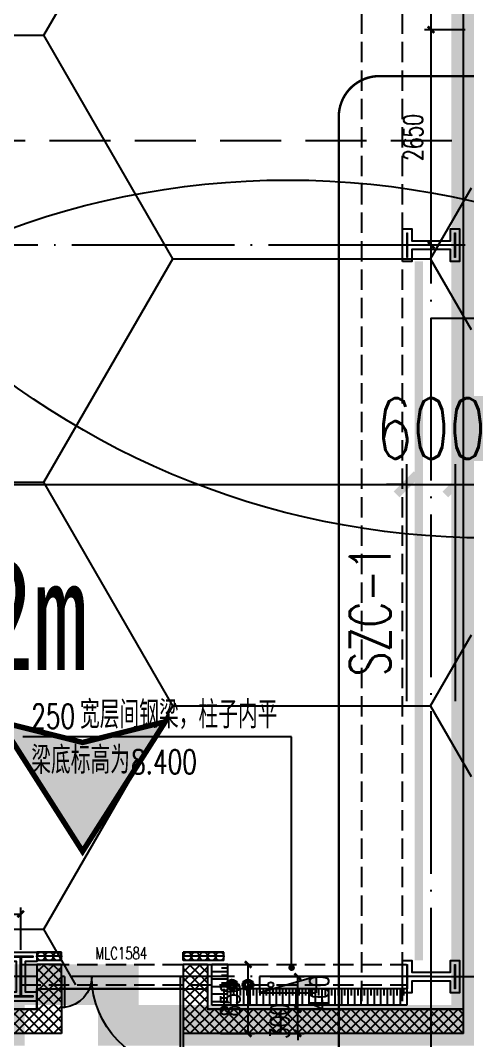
# Model space of a CAD drawing. Extents: x -821772 to -21949, y 506164 to 1049594.
# Drawn here: x -149508 to -144004, y 741033 to 753585 of the extents above; entities that cross this region are included whole.
import ezdxf
from ezdxf.enums import TextEntityAlignment as Align
from ezdxf.xclip import XClip

# ---------------------------------------------------------------- set-up
doc = ezdxf.new("R2010")
doc.units = 0
doc.header["$LTSCALE"] = 1000
doc.header["$MEASUREMENT"] = 0
doc.header["$XCLIPFRAME"] = 2
for name, pattern in [('10平面20250807_t3$0$10平面$0$DASH', [0.35, 0.25, -0.1]), ('10平面20250807_t3$0$CENTER', [2, 1.25, -0.25, 0.25, -0.25]), ('10平面20250807_t3$0$DASH', [0.35, 0.25, -0.1]), ('10平面20250807_t3$0$DOTE', [2.42, 2, -0.2, 0.02, -0.2]), ('DASH', [0.35, 0.25, -0.1])]:
    doc.linetypes.add(name, pattern=pattern)
doc.layers.get('Defpoints').update_dxf_attribs({"color": 210})
for name, color, linetype, lineweight in [('1-防火分区线', 201, 'DASH', 50), ('10平面20250807_t3$0$LG-ZF消防', 1, 'Continuous', 60), ('10平面20250807_t3$0$S-col', 8, 'Continuous', 0), ('10平面20250807_t3$0$THIN', 8, 'Continuous', 0), ('10平面20250807_t3$0$柱间支撑', 8, '10平面20250807_t3$0$CENTER', 0)]:
    doc.layers.add(name, color=color, linetype=linetype, lineweight=lineweight)
for name, color, linetype in [('10平面20250807_t3$0$10平面$0$WINDOW', 8, 'Continuous'), ('10平面20250807_t3$0$10平面$0$WINDOW_TEXT', 8, 'Continuous'), ('10平面20250807_t3$0$99平面图例外参$0$A-HATCH-2', 8, 'Continuous'), ('10平面20250807_t3$0$A-AXIS-DOTE', 8, '10平面20250807_t3$0$DOTE'), ('10平面20250807_t3$0$A-AXIS-DP', 8, 'Continuous'), ('10平面20250807_t3$0$A-AXIS-SYMB', 8, 'Continuous'), ('10平面20250807_t3$0$A-HATCH-2', 8, 'Continuous'), ('10平面20250807_t3$0$A-HRAIL', 8, 'Continuous'), ('10平面20250807_t3$0$A-LIN-V', 8, 'Continuous'), ('10平面20250807_t3$0$A-SFCE', 8, 'Continuous'), ('10平面20250807_t3$0$A-WINDOW', 8, 'Continuous'), ('10平面20250807_t3$0$AS-WALL', 8, 'Continuous'), ('10平面20250807_t3$0$AS-结构边线层', 8, 'Continuous'), ('10平面20250807_t3$0$DIM_ELEV', 8, 'Continuous'), ('10平面20250807_t3$0$DIM_SYMB', 8, 'Continuous'), ('10平面20250807_t3$0$PUB_HATCH', 8, 'Continuous'), ('10平面20250807_t3$0$PUB_TEXT', 8, 'Continuous'), ('10平面20250807_t3$0$SB_ZF消火栓', 10, 'Continuous'), ('PUB_HATCH', 8, 'Continuous'), ('SPACE', 7, 'Continuous'), ('指示', 1, 'Continuous')]:
    doc.layers.add(name, color=color, linetype=linetype)
doc.styles.add('10平面20250807_t3$0$10平面$0$_TCH_WINDOW', font='SIMPLEX', dxfattribs={"height": 3.5, "bigfont": 'GBCBIG'})
doc.styles.add('10平面20250807_t3$0$_TCH_DIM', font='SIMPLEX', dxfattribs={"bigfont": 'GBCBIG'})
doc.styles.add('10平面20250807_t3$0$_TCH_DIM_T3', font='SIMPLEX', dxfattribs={"width": 0.705882, "bigfont": 'GBCBIG'})
doc.styles.add('10平面20250807_t3$0$TSSD_Rein', font='tj-romans1.shx', dxfattribs={"width": 0.7, "bigfont": 'tj-hztxt.shx'})
doc.styles.add('黑体', font='simhei.ttf', dxfattribs={"width": 0.7})
doc.dimstyles.new('10平面20250807_t3$0$_TCH_ARCH&&250', dxfattribs={"dimtxt": 743.75, "dimasz": 250, "dimexe": 250, "dimexo": 250, "dimgap": 315.625, "dimtad": 1, "dimdec": 0, "dimzin": 0, "dimdsep": 46, "dimtxsty": '10平面20250807_t3$0$_TCH_DIM_T3', "dimblk": '10平面20250807_t3$0$_ArchTick', "dimcen": 0.09, "dimclrt": 7, "dimazin": 2, "dimtfac": 1, "dimtdec": 0, "dimtix": 1, "dimtmove": 2, "dimatfit": 3, "dimfxl": 0, "dimtolj": 1, "dimtzin": 0, "dimarcsym": 0})
doc.dimstyles.new('10平面20250807_t3$0$_TCH_ARCH&&80', dxfattribs={"dimtxt": 238, "dimasz": 80, "dimexe": 80, "dimexo": 80, "dimgap": 101, "dimtad": 1, "dimdec": 0, "dimzin": 0, "dimdsep": 46, "dimtxsty": '10平面20250807_t3$0$_TCH_DIM_T3', "dimblk": '10平面20250807_t3$0$_ArchTick', "dimcen": 0.09, "dimclrt": 7, "dimazin": 2, "dimtfac": 1, "dimtdec": 0, "dimtix": 1, "dimtmove": 2, "dimatfit": 3, "dimfxl": 0, "dimtolj": 1, "dimtzin": 0, "dimarcsym": 0})
pattern_1 = [(45, (60, 0), (-60.000061, 60.000061), []), (135, (60, 0), (-60.000061, -60.000061), [])]

# ---------------------------------------------------------------- blocks, each defined once
blk = doc.blocks.new('指示')
at = {"layer": '指示'}
blk.add_hatch(color=8, dxfattribs=at).paths.add_polyline_path([(-248568, -61667), (-245540, -56919), (-242513, -61667), (-245540, -60909)])
at = {"layer": '指示', "color": 240, "const_width": 200}
blk.add_lwpolyline([(-248568, -61667), (-245540, -56919), (-242513, -61667), (-245540, -60909)], close=True, dxfattribs=at)
blk = doc.blocks.new('10平面20250807_t3$0$_ArchTick')
at = {"color": 0, "linetype": 'ByBlock', "const_width": 0.4}
blk.add_lwpolyline([(-0.5, -0.5), (0.5, 0.5)], dxfattribs=at)
blk = doc.blocks.new('*D10141')
at = {"layer": '10平面20250807_t3$0$A-AXIS-DP', "color": 0, "lineweight": -2}
for p, q in [((68032, -62670), (68032, -62150)), ((68032, -62230), (71232, -62230)), ((71232, -62670), (71232, -62150))]:
    blk.add_line(p, q, dxfattribs=at)
at = {"layer": 'Defpoints', "color": 0}
for p in [(71232, -62230), (68032, -62750), (71232, -62750)]:
    blk.add_point(p, dxfattribs=at)
at = {"layer": '10平面20250807_t3$0$A-AXIS-DP', "color": 0, "lineweight": -2, "xscale": 80, "yscale": 80, "zscale": 80, "rotation": 180}
blk.add_blockref('10平面20250807_t3$0$_ArchTick', (68032, -62230), dxfattribs=at)
at = {"layer": '10平面20250807_t3$0$A-AXIS-DP', "color": 0, "lineweight": -2, "xscale": 80, "yscale": 80, "zscale": 80}
blk.add_blockref('10平面20250807_t3$0$_ArchTick', (71232, -62230), dxfattribs=at)
at = {"layer": '10平面20250807_t3$0$A-AXIS-DP', "color": 7, "insert": (69632, -62010), "char_height": 238, "attachment_point": 5, "style": '10平面20250807_t3$0$_TCH_DIM_T3'}
blk.add_mtext('\\A1;3200', dxfattribs=at)
blk = doc.blocks.new('10平面20250807_t3$0$10平面$0$$DorLib2D$00000126')
at = {"color": 0, "linetype": 'Continuous'}
for p, q in [((-0.532, 0.5), (-0.532, 0.9)), ((0.532, 0.9), (0.532, 0.5))]:
    blk.add_line(p, q, dxfattribs=at)
at = {"color": 0, "linetype": '10平面20250807_t3$0$10平面$0$DASH'}
for p, q in [((-0.532, 0.9), (0.532, 0.9)), ((-0.532, 0.5), (0.532, 0.5))]:
    blk.add_line(p, q, dxfattribs=at)
blk = doc.blocks.new('10平面20250807_t3$0$DOOR2DLIB$SYSLIB$00000123')
at = {"color": 0}
for p, q in [((0.475, -0.0014), (0.475, 0.7521)), ((0.475, 0.7521), (0.5, 0.7521)), ((0.5, -0.0014), (0.5, 0.7521)), ((-0.5, 0), (-0.5, 0.252)), ((-0.475, 0.252), (-0.5, 0.252)), ((-0.475, 0), (-0.475, 0.252)), ((-0.475, 0), (-0.5, 0)), ((0.475, -0.0014), (0.5, -0.0014))]:
    blk.add_line(p, q, dxfattribs=at)
for centre, radius, start, end in [((0.5046, -0.0019), 0.7546, 92.24927, 179.72377), ((-0.5008, 0.0026), 0.2508, 359.78987, 84.09744)]:
    blk.add_arc(centre, radius, start, end, dxfattribs=at)
blk = doc.blocks.new('10平面20250807_t3$0$G$C325EBD4F')
at = {"layer": '10平面20250807_t3$0$PUB_HATCH'}
h = blk.add_hatch(dxfattribs=at)
h.set_pattern_fill('多孔材料', color=256, scale=30, style=0)
h.set_pattern_definition(pattern_1)
h.paths.add_polyline_path([(3700, -50), (3700, 250), (3400, 250)])
h = blk.add_hatch(dxfattribs=at)
h.set_pattern_fill('多孔材料', color=256, scale=30, style=0)
h.set_pattern_definition(pattern_1)
h.paths.add_polyline_path([(3700, -50), (3400, 250), (3400, -300), (3700, -600)])
h = blk.add_hatch(dxfattribs=at)
h.set_pattern_fill('多孔材料', color=256, scale=30, style=0)
h.set_pattern_definition(pattern_1)
h.paths.add_polyline_path([(5500, 250), (5200, 250), (5200, -50)])
h = blk.add_hatch(dxfattribs=at)
h.set_pattern_fill('多孔材料', color=256, scale=30, style=0)
h.set_pattern_definition(pattern_1)
h.paths.add_polyline_path([(5500, 250), (5200, -50), (5200, -600), (5500, -300)])
h = blk.add_hatch(dxfattribs=at)
h.set_pattern_fill('多孔材料', color=256, scale=30, style=0)
h.set_pattern_definition(pattern_1)
h.paths.add_polyline_path([(3700, -600), (3400, -300), (2500, -300), (2500, -600)])
h = blk.add_hatch(dxfattribs=at)
h.set_pattern_fill('多孔材料', color=256, scale=30, style=0)
h.set_pattern_definition(pattern_1)
h.paths.add_polyline_path([(6400, -300), (5500, -300), (5200, -600), (6400, -600)])
at = {"layer": '10平面20250807_t3$0$10平面$0$WINDOW'}
blk.add_line((5200, -50), (3700, -50), dxfattribs=at)
at = {"layer": '10平面20250807_t3$0$AS-WALL'}
for p, q in [((3700, 250), (3400, 250)), ((3400, 250), (3400, -300)), ((3700, -50), (3700, 250)), ((5500, 250), (5200, 250)), ((5200, 250), (5200, -50)), ((5500, 250), (5500, -300)), ((3700, -50), (3700, -600)), ((5200, -50), (5200, -600)), ((3400, -300), (2500, -300)), ((2500, -600), (2500, -300)), ((6400, -300), (5500, -300)), ((6400, -600), (6400, -300)), ((3700, -600), (2500, -600)), ((6400, -600), (5200, -600))]:
    blk.add_line(p, q, dxfattribs=at)
at = {"layer": '10平面20250807_t3$0$10平面$0$WINDOW'}
ref = blk.add_blockref('10平面20250807_t3$0$DOOR2DLIB$SYSLIB$00000123', (4450, 100), dxfattribs=dict(at, xscale=-1500, yscale=1500, zscale=300, rotation=180.0000000000445))
ref.add_attrib('A', 'MLC1584', (4117, 313), dxfattribs={"layer": '10平面20250807_t3$0$10平面$0$WINDOW_TEXT', "ltscale": 500, "height": 148.8, "style": '10平面20250807_t3$0$10平面$0$_TCH_WINDOW', "width": 0.705882})
ref = blk.add_blockref('10平面20250807_t3$0$10平面$0$$DorLib2D$00000126', (0, -450), dxfattribs=dict(at, xscale=5000, yscale=-300, zscale=300, rotation=180.0000000000008))
ref.add_attrib('A', 'JLM5050', (-301, -594), dxfattribs={"layer": '10平面20250807_t3$0$10平面$0$WINDOW_TEXT', "ltscale": 500, "height": 148.8, "style": '10平面20250807_t3$0$10平面$0$_TCH_WINDOW', "width": 0.705882})
blk = doc.blocks.new('10平面20250807_t3$0$43243')
at = {"layer": '10平面20250807_t3$0$AS-结构边线层'}
blk.add_lwpolyline([(-162964, 741250), (-156244, 741250), (-156244, 741420), (-149304, 741420), (-149304, 741670), (-147204, 741670), (-147204, 741420), (-144054, 741420), (-144054, 832220)], dxfattribs=at)
blk = doc.blocks.new('10平面20250807_t3$0$_FZH')
at = {"layer": '10平面20250807_t3$0$A-HATCH-2'}
blk.add_lwpolyline([(-0.437, -0.25), (-0.437, 0.25), (-0.297, 0.25), (-0.297, 0.067), (0.298, 0.067), (0.298, 0.25), (0.438, 0.25), (0.438, -0.25), (0.298, -0.25), (0.298, -0.068), (-0.297, -0.068), (-0.297, -0.25)], close=True, dxfattribs=at)
at = {"layer": '10平面20250807_t3$0$S-col'}
blk.add_lwpolyline([(-0.375, -0.188), (-0.375, 0.187), (-0.36, 0.187), (-0.36, 0.005), (0.36, 0.005), (0.36, 0.187), (0.375, 0.187), (0.375, -0.188), (0.36, -0.188), (0.36, -0.005), (-0.36, -0.005), (-0.36, -0.188)], close=True, dxfattribs=at)
blk = doc.blocks.new('10平面20250807_t3$0$342343243')
at = {"layer": '10平面20250807_t3$0$A-AXIS-DP', "color": 5}
blk.add_lwpolyline([(-155704, 832070), (-155404, 832070), (-155404, 832058), (-155550, 832058), (-155550, 831582), (-155404, 831582), (-155404, 831570), (-155704, 831570), (-155704, 831582), (-155558, 831582), (-155558, 832058), (-155704, 832058), (-155704, 832070)], close=True, dxfattribs=at)
at = {"layer": '10平面20250807_t3$0$A-HATCH-2'}
blk.add_lwpolyline([(-155754, 832120), (-155354, 832120), (-155354, 832008), (-155500, 832008), (-155500, 831632), (-155354, 831632), (-155354, 831520), (-155754, 831520), (-155754, 831632), (-155608, 831632), (-155608, 832008), (-155754, 832008)], close=True, dxfattribs=at)
blk = doc.blocks.new('10平面20250807_t3$0$w4234324')
at = {"xscale": 800.0000000000005, "yscale": 800.0000000000005, "zscale": 800.0000000000005}
for p in [(-144454, 750820), (-144454, 741820)]:
    blk.add_blockref('10平面20250807_t3$0$_FZH', p, dxfattribs=at)
at = {"layer": '10平面20250807_t3$0$A-AXIS-DP'}
blk.add_blockref('10平面20250807_t3$0$342343243', (6050, -90000), dxfattribs=at)
blk = doc.blocks.new('*D10434')
at = {"layer": '10平面20250807_t3$0$A-WINDOW', "color": 0, "lineweight": -2}
for p, q in [((-144754, 745210), (-144754, 748127)), ((-144154, 745210), (-144154, 748127)), ((-144754, 747877), (-145004, 747877)), ((-144754, 747877), (-144154, 747877)), ((-144154, 747877), (-143904, 747877))]:
    blk.add_line(p, q, dxfattribs=at)
at = {"layer": 'Defpoints', "color": 0}
for p in [(-144154, 747877), (-144754, 744960), (-144154, 744960)]:
    blk.add_point(p, dxfattribs=at)
at = {"layer": '10平面20250807_t3$0$A-WINDOW', "color": 0, "lineweight": -2, "xscale": 250, "yscale": 250, "zscale": 250}
blk.add_blockref('10平面20250807_t3$0$_ArchTick', (-144754, 747877), dxfattribs=at)
at = {"layer": '10平面20250807_t3$0$A-WINDOW', "color": 0, "lineweight": -2, "xscale": 250, "yscale": 250, "zscale": 250, "rotation": 180}
blk.add_blockref('10平面20250807_t3$0$_ArchTick', (-144154, 747877), dxfattribs=at)
at = {"layer": '10平面20250807_t3$0$A-WINDOW', "color": 7, "insert": (-144454, 748564), "char_height": 743.8, "attachment_point": 5, "style": '10平面20250807_t3$0$_TCH_DIM_T3'}
blk.add_mtext('\\A1;600', dxfattribs=at)
blk = doc.blocks.new('*D10435')
at = {"layer": '10平面20250807_t3$0$A-WINDOW', "color": 0, "lineweight": -2}
for p, q in [((-160654, 745210), (-160654, 748127)), ((-144754, 745210), (-144754, 748127)), ((-160654, 747877), (-144754, 747877))]:
    blk.add_line(p, q, dxfattribs=at)
at = {"layer": 'Defpoints', "color": 0}
for p in [(-144754, 747877), (-160654, 744960), (-144754, 744960)]:
    blk.add_point(p, dxfattribs=at)
at = {"layer": '10平面20250807_t3$0$A-WINDOW', "color": 0, "lineweight": -2, "xscale": 250, "yscale": 250, "zscale": 250, "rotation": 180}
blk.add_blockref('10平面20250807_t3$0$_ArchTick', (-160654, 747877), dxfattribs=at)
at = {"layer": '10平面20250807_t3$0$A-WINDOW', "color": 0, "lineweight": -2, "xscale": 250, "yscale": 250, "zscale": 250}
blk.add_blockref('10平面20250807_t3$0$_ArchTick', (-144754, 747877), dxfattribs=at)
at = {"layer": '10平面20250807_t3$0$A-WINDOW', "color": 7, "insert": (-152704, 748564), "char_height": 743.8, "attachment_point": 5, "style": '10平面20250807_t3$0$_TCH_DIM_T3'}
blk.add_mtext('\\A1;15900', dxfattribs=at)
blk = doc.blocks.new('10平面20250807_t3$0$3132')
at = {"layer": '10平面20250807_t3$0$DIM_ELEV', "linetype": '10平面20250807_t3$0$DASH', "const_width": 30}
blk.add_lwpolyline([(-145090, 752900), (-139020, 752900, -0.414214), (-138520, 752400), (-138520, 740040, -0.414214), (-139020, 739540), (-145090, 739540, -0.414214), (-145590, 740040), (-145590, 752400, -0.414214)], format="xyb", close=True, dxfattribs=at)
blk = doc.blocks.new('10平面20250807_t3$0$23124232432')
at = {"layer": '10平面20250807_t3$0$柱间支撑', "const_width": 100}
blk.add_lwpolyline([(-144604, 750620), (-144604, 742020)], dxfattribs=at)
at = {"layer": '10平面20250807_t3$0$THIN', "style": '10平面20250807_t3$0$TSSD_Rein', "width": 0.7}
blk.add_text('SZC-1', height=500, rotation=90, dxfattribs=at).set_placement((-144804, 746320), align=Align.BOTTOM_CENTER)
blk = doc.blocks.new('10平面20250807_t3$0$99平面图例外参$0$$LinePat$圆环')
for points in [[(0, 150), (300, 150)], [(0, 0), (300, 0)], [(0, -150), (300, -150)]]:
    blk.add_lwpolyline(points)
at = {"color": 0}
blk.add_circle((150, 0), 150, dxfattribs=at)
blk = doc.blocks.new('10平面20250807_t3$0$99平面图例外参$0$$LinePat$填挖边坡')
at = {"color": 0}
for p, q in [((0, 0), (0, -1500)), ((300, 0), (300, -600))]:
    blk.add_line(p, q, dxfattribs=at)
at = {"layer": 'Defpoints', "color": 0}
blk.add_point((600, 0), dxfattribs=at)
blk = doc.blocks.new('10平面20250807_t3$0$34242343243')
at = {"layer": '10平面20250807_t3$0$A-HRAIL'}
for p, q in [((-149004, 742020), (-149004, 742120)), ((-147504, 742020), (-147504, 742120)), ((-147004, 742020), (-147004, 742120))]:
    blk.add_line(p, q, dxfattribs=at)
at = {"layer": '10平面20250807_t3$0$A-LIN-V'}
for p, q in [((-147154, 741970), (-146954, 741970)), ((-147154, 741470), (-147154, 741970)), ((-146954, 741670), (-146954, 741970)), ((-144754, 741670), (-146954, 741670)), ((-144754, 741670), (-144754, 741470)), ((-144754, 741470), (-147154, 741470))]:
    blk.add_line(p, q, dxfattribs=at)
at = {"layer": '10平面20250807_t3$0$99平面图例外参$0$A-HATCH-2', "color": 203, "yscale": 0.1333333333333333, "zscale": 0.1333333333333333}
for p, xscale, rotation in [((-146954, 741970), 0.1527777777822404, 270.0000000008095), ((-146954, 741878), 0.1527777777822404, 270.0000000008095), ((-146954, 741787), 0.1527777777822404, 270.0000000008095), ((-146954, 741695), 0.1527777777822404, 270.0000000008095), ((-146954, 741603), 0.1527777777822404, 270.0000000008095), ((-147004, 741670), 0.1339285706538846, 8.597026348789211e-11), ((-146924, 741670), 0.1339285706538846, 8.597026348789211e-11), ((-146843, 741670), 0.1339285706538846, 8.597026348789211e-11), ((-146763, 741670), 0.1339285706538846, 8.597026348789211e-11), ((-146683, 741670), 0.1339285706538846, 8.597026348789211e-11), ((-146602, 741670), 0.1339285706538846, 8.597026348789211e-11), ((-146522, 741670), 0.1339285706538846, 8.597026348789211e-11), ((-146442, 741670), 0.1339285706538846, 8.597026348789211e-11), ((-146361, 741670), 0.1339285706538846, 8.597026348789211e-11), ((-146281, 741670), 0.1339285706538846, 8.597026348789211e-11), ((-146201, 741670), 0.1339285706538846, 8.597026348789211e-11), ((-146120, 741670), 0.1339285706538846, 8.597026348789211e-11), ((-146040, 741670), 0.1339285706538846, 8.597026348789211e-11), ((-145960, 741670), 0.1339285706538846, 8.597026348789211e-11), ((-145879, 741670), 0.1339285706538846, 8.597026348789211e-11), ((-145799, 741670), 0.1339285706538846, 8.597026348789211e-11), ((-145718, 741670), 0.1339285706538846, 8.597026348789211e-11), ((-145638, 741670), 0.1339285706538846, 8.597026348789211e-11), ((-145558, 741670), 0.1339285706538846, 8.597026348789211e-11), ((-145477, 741670), 0.1339285706538846, 8.597026348789211e-11), ((-145397, 741670), 0.1339285706538846, 8.597026348789211e-11), ((-145317, 741670), 0.1339285706538846, 8.597026348789211e-11), ((-145236, 741670), 0.1339285706538846, 8.597026348789211e-11), ((-145156, 741670), 0.1339285706538846, 8.597026348789211e-11), ((-145076, 741670), 0.1339285706538846, 8.597026348789211e-11), ((-144995, 741670), 0.1339285706538846, 8.597026348789211e-11), ((-144915, 741670), 0.1339285706538846, 8.597026348789211e-11), ((-144835, 741670), 0.1339285706538846, 8.597026348789211e-11), ((-146954, 741512), 0.1527777777822404, 270.0000000008095)]:
    blk.add_blockref('10平面20250807_t3$0$99平面图例外参$0$$LinePat$填挖边坡', p, dxfattribs=dict(at, xscale=xscale, rotation=rotation))
at = {"layer": '10平面20250807_t3$0$A-HRAIL', "yscale": 0.3333333333333333, "zscale": 0.3333333333333333, "rotation": 180}
for p, xscale in [((-149204, 742070), 0.333333312028715), ((-149104, 742070), 0.333333312028715), ((-149004, 742070), 0.333333312028715), ((-147404, 742070), 0.3333333470866782), ((-147304, 742070), 0.3333333470866782), ((-147204, 742070), 0.3333333470866782), ((-147104, 742070), 0.3333333470866782), ((-147004, 742070), 0.3333333470866782)]:
    blk.add_blockref('10平面20250807_t3$0$99平面图例外参$0$$LinePat$圆环', p, dxfattribs=dict(at, xscale=xscale))
blk = doc.blocks.new('10平面20250807_t3$0$A$C5D961328')
at = {"layer": '10平面20250807_t3$0$SB_ZF消火栓'}
blk.add_hatch(color=256, dxfattribs=at).paths.add_polyline_path([(0, 40), (700, 40), (700, 240)])
at = {"layer": '10平面20250807_t3$0$A-LIN-V', "ltscale": 500}
blk.add_circle((350, 40), 10001, dxfattribs=at)
at = {"layer": '10平面20250807_t3$0$SB_ZF消火栓'}
for p, q in [((700, 240), (0, 240)), ((0, 240), (0, 40)), ((700, 240), (0, 40)), ((700, 240), (700, 40)), ((0, 40), (700, 40))]:
    blk.add_line(p, q, dxfattribs=at)
at = {"layer": '10平面20250807_t3$0$SB_ZF消火栓', "color": 1}
blk.add_circle((140, 140), 32.5, dxfattribs=at)
blk = doc.blocks.new('10平面20250807_t3$0$43242343')
at = {"layer": '10平面20250807_t3$0$LG-ZF消防', "linetype": 'Continuous'}
for centre in [(-146904, 741720), (-146707, 741720)]:
    blk.add_circle(centre, 50, dxfattribs=at)
blk = doc.blocks.new('10平面20250807_t3$0$234243242332')
at = {"layer": '10平面20250807_t3$0$LG-ZF消防', "linetype": 'Continuous'}
blk.add_blockref('10平面20250807_t3$0$43242343', (0, 0), dxfattribs=at)
at = {"layer": '10平面20250807_t3$0$SB_ZF消火栓', "rotation": 270}
blk.add_blockref('10平面20250807_t3$0$A$C5D961328', (-143794, 757568), dxfattribs=at)
at = {"layer": '10平面20250807_t3$0$SB_ZF消火栓'}
blk.add_blockref('10平面20250807_t3$0$A$C5D961328', (-146566, 741580), dxfattribs=at)
blk = doc.blocks.new('*D11854')
at = {"layer": '10平面20250807_t3$0$A-AXIS-DP', "color": 0, "lineweight": -2}
for p, q in [((-146095, 741420), (-146095, 741500)), ((-146434, 741420), (-146015, 741420)), ((-146095, 741120), (-146095, 741420)), ((-146434, 741120), (-146015, 741120)), ((-146095, 741120), (-146095, 741040))]:
    blk.add_line(p, q, dxfattribs=at)
at = {"layer": 'Defpoints', "color": 0}
for p in [(-146514, 741420), (-146095, 741420), (-146514, 741120)]:
    blk.add_point(p, dxfattribs=at)
at = {"layer": '10平面20250807_t3$0$A-AXIS-DP', "color": 0, "lineweight": -2, "xscale": 80, "yscale": 80, "zscale": 80}
for p, rotation in [((-146095, 741420), 270), ((-146095, 741120), 90)]:
    blk.add_blockref('10平面20250807_t3$0$_ArchTick', p, dxfattribs=dict(at, rotation=rotation))
at = {"layer": '10平面20250807_t3$0$A-AXIS-DP', "color": 7, "insert": (-146315, 741270), "char_height": 238, "attachment_point": 5, "rotation": 90, "style": '10平面20250807_t3$0$_TCH_DIM_T3'}
blk.add_mtext('\\A1;300', dxfattribs=at)
blk = doc.blocks.new('*D11855')
at = {"layer": '10平面20250807_t3$0$A-AXIS-DP', "color": 0, "lineweight": -2}
for p, q in [((-146434, 741820), (-146015, 741820)), ((-146095, 741420), (-146095, 741820)), ((-146434, 741420), (-146015, 741420))]:
    blk.add_line(p, q, dxfattribs=at)
at = {"layer": 'Defpoints', "color": 0}
for p in [(-146514, 741820), (-146095, 741820), (-146514, 741420)]:
    blk.add_point(p, dxfattribs=at)
at = {"layer": '10平面20250807_t3$0$A-AXIS-DP', "color": 0, "lineweight": -2, "xscale": 80, "yscale": 80, "zscale": 80}
for p, rotation in [((-146095, 741820), 90), ((-146095, 741420), 270)]:
    blk.add_blockref('10平面20250807_t3$0$_ArchTick', p, dxfattribs=dict(at, rotation=rotation))
at = {"layer": '10平面20250807_t3$0$A-AXIS-DP', "color": 7, "insert": (-145830, 741620), "char_height": 238, "attachment_point": 5, "rotation": 90, "style": '10平面20250807_t3$0$_TCH_DIM_T3'}
blk.add_mtext('\\A1;400', dxfattribs=at)
blk = doc.blocks.new('*D12042')
at = {"layer": '10平面20250807_t3$0$A-AXIS-DP', "color": 0, "lineweight": -2}
for p, q in [((-144034, 754470), (-144534, 754470)), ((-144454, 753470), (-144454, 754470)), ((-144034, 753470), (-144534, 753470))]:
    blk.add_line(p, q, dxfattribs=at)
at = {"layer": 'Defpoints', "color": 0}
for p in [(-144454, 754470), (-143954, 754470), (-143954, 753470)]:
    blk.add_point(p, dxfattribs=at)
at = {"layer": '10平面20250807_t3$0$A-AXIS-DP', "color": 0, "lineweight": -2, "xscale": 80, "yscale": 80, "zscale": 80}
for p, rotation in [((-144454, 754470), 90), ((-144454, 753470), 270)]:
    blk.add_blockref('10平面20250807_t3$0$_ArchTick', p, dxfattribs=dict(at, rotation=rotation))
at = {"layer": '10平面20250807_t3$0$A-AXIS-DP', "color": 7, "insert": (-144674, 753970), "char_height": 238, "attachment_point": 5, "rotation": 90, "style": '10平面20250807_t3$0$_TCH_DIM_T3'}
blk.add_mtext('\\A1;1000', dxfattribs=at)
blk = doc.blocks.new('*D12043')
at = {"layer": '10平面20250807_t3$0$A-AXIS-DP', "color": 0, "lineweight": -2}
for p, q in [((-144034, 753470), (-144534, 753470)), ((-144454, 750820), (-144454, 753470)), ((-144034, 750820), (-144534, 750820))]:
    blk.add_line(p, q, dxfattribs=at)
at = {"layer": 'Defpoints', "color": 0}
for p in [(-144454, 753470), (-143954, 753470), (-143954, 750820)]:
    blk.add_point(p, dxfattribs=at)
at = {"layer": '10平面20250807_t3$0$A-AXIS-DP', "color": 0, "lineweight": -2, "xscale": 80, "yscale": 80, "zscale": 80}
for p, rotation in [((-144454, 753470), 90), ((-144454, 750820), 270)]:
    blk.add_blockref('10平面20250807_t3$0$_ArchTick', p, dxfattribs=dict(at, rotation=rotation))
at = {"layer": '10平面20250807_t3$0$A-AXIS-DP', "color": 7, "insert": (-144674, 752145), "char_height": 238, "attachment_point": 5, "rotation": 90, "style": '10平面20250807_t3$0$_TCH_DIM_T3'}
blk.add_mtext('\\A1;2650', dxfattribs=at)
blk = doc.blocks.new('*D12047')
at = {"layer": '10平面20250807_t3$0$A-AXIS-DP', "color": 0, "lineweight": -2}
for p, q in [((-147044, 741970), (-146625, 741970)), ((-146705, 741120), (-146705, 741970)), ((-147044, 741120), (-146625, 741120))]:
    blk.add_line(p, q, dxfattribs=at)
at = {"layer": 'Defpoints', "color": 0}
for p in [(-147124, 741970), (-146705, 741970), (-147124, 741120)]:
    blk.add_point(p, dxfattribs=at)
at = {"layer": '10平面20250807_t3$0$A-AXIS-DP', "color": 0, "lineweight": -2, "xscale": 80, "yscale": 80, "zscale": 80}
for p, rotation in [((-146705, 741970), 90), ((-146705, 741120), 270)]:
    blk.add_blockref('10平面20250807_t3$0$_ArchTick', p, dxfattribs=dict(at, rotation=rotation))
at = {"layer": '10平面20250807_t3$0$A-AXIS-DP', "color": 7, "insert": (-146925, 741545), "char_height": 238, "attachment_point": 5, "rotation": 90, "style": '10平面20250807_t3$0$_TCH_DIM_T3'}
blk.add_mtext('\\A1;850', dxfattribs=at)
blk = doc.blocks.new('10平面20250807_t3$0$dote')
at = {"layer": '10平面20250807_t3$0$A-AXIS-DOTE'}
for p, q in [((76282.2, -68993.9), (76282.2, 36606.4)), ((76282.2, -54000), (-41310, -54000)), ((76282.2, -54900), (98661.5, -54900)), ((76282.2, -63000), (-41310, -63000)), ((76282.2, -63000), (98661.5, -63000))]:
    blk.add_line(p, q, dxfattribs=at)
at = {"layer": '10平面20250807_t3$0$DIM_SYMB', "linetype": '10平面20250807_t3$0$DASH', "ltscale": 3}
blk.add_lwpolyline([(-42863.6, -52710.9), (162136.4, -52710.9)], dxfattribs=at)
at = {"layer": '10平面20250807_t3$0$A-AXIS-DP'}
dim = blk.add_aligned_dim(p1=(68032.2, -62750), p2=(71232.2, -62750), distance=520, dimstyle='10平面20250807_t3$0$_TCH_ARCH&&80', dxfattribs=at)
dim.commit()
dim.dimension.update_dxf_attribs({"geometry": '*D10141', "text_midpoint": (69632.2, -62010)})
blk = doc.blocks.new('10平面20250807_t3$0$3243243')
at = {"layer": '10平面20250807_t3$0$A-AXIS-SYMB'}
for p, q in [((-146170, 744770), (-149480, 744770)), ((-146170, 741930), (-146170, 744770))]:
    blk.add_line(p, q, dxfattribs=at)
at = {"layer": '10平面20250807_t3$0$A-AXIS-SYMB', "const_width": 40}
blk.add_lwpolyline([(-146170, 741910, 1), (-146170, 741950, 1)], format="xyb", close=True, dxfattribs=at)
at = {"layer": '10平面20250807_t3$0$A-HATCH-2', "linetype": '10平面20250807_t3$0$DASH'}
for p, q in [((-145304.2, 741520), (-145304.2, 822870)), ((-144804.2, 741520), (-144804.2, 822870))]:
    blk.add_line(p, q, dxfattribs=at)
at = {"layer": '10平面20250807_t3$0$A-SFCE', "color": 2, "linetype": '10平面20250807_t3$0$DASH'}
for p, q in [((-149508.2, 741970), (-144754.2, 741970)), ((-149508.2, 741720), (-144754.2, 741720))]:
    blk.add_line(p, q, dxfattribs=at)
at = {"layer": '10平面20250807_t3$0$PUB_TEXT', "style": '10平面20250807_t3$0$_TCH_DIM'}
for s, p in [('宽层间钢梁，柱子内平', (-148775, 744875)), ('梁底标高为', (-149375, 744315))]:
    blk.add_text(s, height=337.59, dxfattribs=at).set_placement(p)
at = {"layer": '10平面20250807_t3$0$PUB_TEXT', "style": '10平面20250807_t3$0$_TCH_DIM', "width": 0.705882}
for s, p in [('250', (-149375, 744875)), ('8.400', (-148146.3, 744315))]:
    blk.add_text(s, height=297.5, dxfattribs=at).set_placement(p)
at = {"layer": '10平面20250807_t3$0$A-WINDOW'}
for p1, p2, picture, middle in [((-160654.2, 744960), (-144754.2, 744960), '*D10435', (-152704.2, 748564.2)), ((-144754.2, 744960), (-144154.2, 744960), '*D10434', (-144454.2, 748564.2))]:
    dim = blk.add_aligned_dim(p1=p1, p2=p2, distance=2916.7, dimstyle='10平面20250807_t3$0$_TCH_ARCH&&250', dxfattribs=at)
    dim.commit()
    dim.dimension.update_dxf_attribs({"geometry": picture, "text_midpoint": middle})
blk = doc.blocks.new('10平面20250807_t3')
at = {"layer": '10平面20250807_t3$0$PUB_HATCH'}
h = blk.add_hatch(dxfattribs=at)
h.set_pattern_fill('多孔材料', color=256, scale=30, style=0)
h.set_pattern_definition(pattern_1)
h.paths.add_polyline_path([(-144054.2, 741420), (-146304.2, 741420), (-146304.2, 741120), (-144054.2, 741120)])
at = {"layer": '10平面20250807_t3$0$AS-WALL'}
for p, q in [((-144054.2, 741420), (-146304.2, 741420)), ((-146304.2, 741120), (-146304.2, 741420)), ((-144054.2, 741120), (-144054.2, 741420)), ((-144054.2, 741120), (-146304.2, 741120))]:
    blk.add_line(p, q, dxfattribs=at)
blk.add_blockref('10平面20250807_t3$0$G$C325EBD4F', (-152704.2, 741720))
at = {"layer": '10平面20250807_t3$0$A-AXIS-DP'}
for name in ['10平面20250807_t3$0$3132', '10平面20250807_t3$0$3243243']:
    blk.add_blockref(name, (0, 0), dxfattribs=at)
at = {"layer": '10平面20250807_t3$0$A-WINDOW'}
for name in ['10平面20250807_t3$0$43243', '10平面20250807_t3$0$w4234324']:
    blk.add_blockref(name, (0, 0), dxfattribs=at)
at = {"layer": '10平面20250807_t3$0$AS-WALL'}
blk.add_blockref('10平面20250807_t3$0$dote', (-220736.4, 804820), dxfattribs=at)
at = {"layer": '10平面20250807_t3$0$DIM_SYMB'}
blk.add_blockref('10平面20250807_t3$0$34242343243', (0, 0), dxfattribs=at)
at = {"layer": '10平面20250807_t3$0$SB_ZF消火栓', "linetype": 'Continuous'}
blk.add_blockref('10平面20250807_t3$0$234243242332', (0, 0), dxfattribs=at)
at = {"layer": '10平面20250807_t3$0$柱间支撑'}
blk.add_blockref('10平面20250807_t3$0$23124232432', (0, 0), dxfattribs=at)
at = {"layer": '10平面20250807_t3$0$A-AXIS-DP'}
for p1, p2, distance, picture, middle in [((-143954.2, 753470), (-143954.2, 754470), 500, '*D12042', (-144674.2, 753970)), ((-143954.2, 750820), (-143954.2, 753470), 500, '*D12043', (-144674.2, 752145)), ((-147124.2, 741120), (-147124.2, 741970), -419.3, '*D12047', (-146924.8, 741545)), ((-146514.2, 741120), (-146514.2, 741420), -419.3, '*D11854', (-146314.8, 741270))]:
    dim = blk.add_aligned_dim(p1=p1, p2=p2, distance=distance, dimstyle='10平面20250807_t3$0$_TCH_ARCH&&80', dxfattribs=at)
    dim.commit()
    dim.dimension.update_dxf_attribs({"geometry": picture, "text_midpoint": middle})
dim = blk.add_linear_dim(base=(-146094.8, 741820), p1=(-146514.2, 741420), p2=(-146514.2, 741820), angle=90, dimstyle='10平面20250807_t3$0$_TCH_ARCH&&80', dxfattribs=at)
dim.commit()
dim.dimension.update_dxf_attribs({"geometry": '*D11855', "text_midpoint": (-145830, 741620), "dimtype": 129})

msp = doc.modelspace()

# ---------------------------------------------------------------- block references
at = {"ltscale": 100}
ref = msp.add_blockref('10平面20250807_t3', (0, 0), dxfattribs=at)
XClip(ref).set_block_clipping_path([(-386212.6353242097, 506163.79756496), (-21948.7593967821, 884998.2285294847)])

# ---------------------------------------------------------------- next in the draw order: hatches: boundary and pattern name
at = {"layer": 'PUB_HATCH', "ltscale": 5000}
h = msp.add_hatch(dxfattribs=at)
h.set_pattern_fill('HONEY', color=8, scale=2000)
h.set_pattern_definition([(0, (0, 0), (4762.5, 2749.63), [3175, -6350]), (120, (0, 0), (-4762.499, 2749.631), [3175, -6350]), (60, (0, 0), (0.0006, 5499.261), [-6350, 3175])])
h.paths.add_polyline_path([(-148304.2, 741220), (-148304.2, 741720), (-149704.2, 741720), (-149704.2, 741220), (-164804.2, 741220), (-164804.2, 741720), (-166204.2, 741720), (-166204.2, 741220), (-181304.2, 741220), (-181304.2, 741720), (-182704.2, 741720), (-182704.2, 741220), (-197804.2, 741220), (-197804.2, 741720), (-199204.2, 741720), (-199204.2, 741220), (-214304.2, 741220), (-214304.2, 741720), (-215704.2, 741720), (-215704.2, 741220), (-254554.2, 741220), (-254554.2, 760283.3), (-231116.1, 832520), (-215704.2, 832520), (-215704.2, 832020), (-214304.2, 832020), (-214304.2, 832520), (-182704.2, 832520), (-182704.2, 832020), (-181304.2, 832020), (-181304.2, 832520), (-157104.2, 832520), (-157104.2, 832020), (-155704.2, 832020), (-155704.2, 832520), (-143954.2, 832520), (-143954.2, 741220)])

# ---------------------------------------------------------------- next in the draw order: linework, layer by layer
at = {"layer": '1-防火分区线', "color": 1, "linetype": 'DASH', "ltscale": 5, "const_width": 500}
msp.add_lwpolyline([(-143954.2, 832520), (-143954.2, 741220), (-148304.2, 741220), (-148304.2, 741720), (-149704.2, 741720), (-149704.2, 741220), (-164804.2, 741220), (-164804.2, 741720), (-166204.2, 741720), (-166204.2, 741220), (-181304.2, 741220), (-181304.2, 741720), (-182704.2, 741720), (-182704.2, 741220), (-197804.2, 741220), (-197804.2, 741720), (-199204.2, 741720), (-199204.2, 741220), (-214304.2, 741220)], dxfattribs=at)
msp.add_lwpolyline([(-143954.2, 832520), (-128054.2, 832520), (-128054.2, 782620), (-131454.2, 782620), (-131454.2, 774770), (-128054.2, 774770), (-128054.2, 741220), (-140054.2, 741220), (-140054.2, 741720), (-142854.2, 741720), (-142854.2, 741220), (-143954.2, 741220), (-143954.2, 823320)], close=True, dxfattribs=at)

# ---------------------------------------------------------------- next in the draw order: block references
at = {"layer": '指示', "xscale": -0.3359999999217689, "yscale": 0.3359999999217689, "zscale": 0.3359999999217689, "rotation": 179.999955524289}
msp.add_blockref('指示', (-66241.3, 724236.2), dxfattribs=at)

# ---------------------------------------------------------------- next in the draw order: texts
at = {"layer": 'SPACE', "style": '黑体', "width": 0.7}
msp.add_text('EW=1.2m', height=1375.11, dxfattribs=at).set_placement((-153274, 745591.3))

doc.saveas('drawing.dxf')
